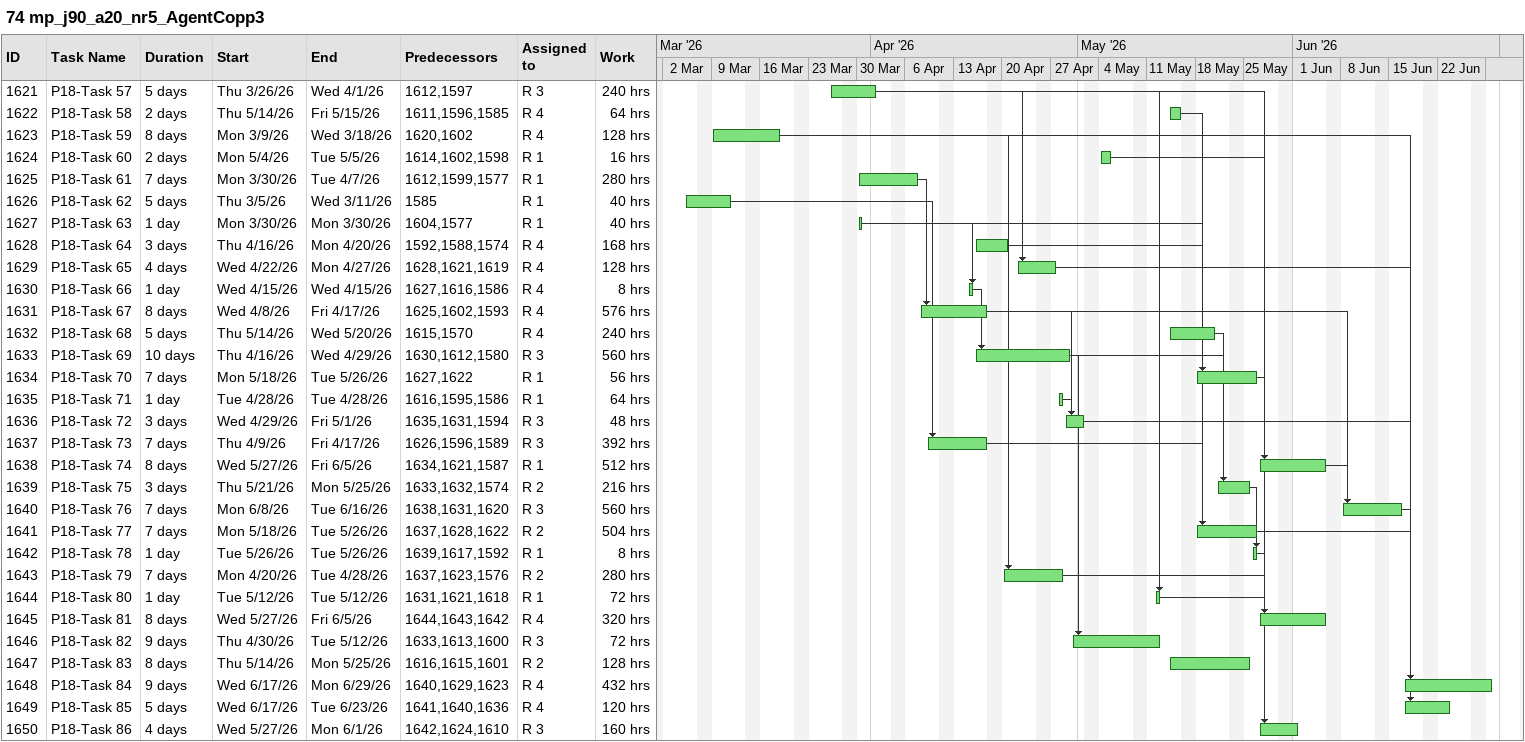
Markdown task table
74 mp_j90_a20_nr5_AgentCopp3

| ID | Task | Duration | Start | Finish | Predecessors | Resources | Work (h) |
|---|---|---|---|---|---|---|---|
| 1621 | P18-Task 57 | 5d | 2026-03-26 | 2026-04-01 | 1612, 1597 | R 3 | 240 |
| 1622 | P18-Task 58 | 2d | 2026-05-14 | 2026-05-15 | 1611, 1596, 1585 | R 4 | 64 |
| 1623 | P18-Task 59 | 8d | 2026-03-09 | 2026-03-18 | 1620, 1602 | R 4 | 128 |
| 1624 | P18-Task 60 | 2d | 2026-05-04 | 2026-05-05 | 1614, 1602, 1598 | R 1 | 16 |
| 1625 | P18-Task 61 | 7d | 2026-03-30 | 2026-04-07 | 1612, 1599, 1577 | R 1 | 280 |
| 1626 | P18-Task 62 | 5d | 2026-03-05 | 2026-03-11 | 1585 | R 1 | 40 |
| 1627 | P18-Task 63 | 1d | 2026-03-30 | 2026-03-30 | 1604, 1577 | R 1 | 40 |
| 1628 | P18-Task 64 | 3d | 2026-04-16 | 2026-04-20 | 1592, 1588, 1574 | R 4 | 168 |
| 1629 | P18-Task 65 | 4d | 2026-04-22 | 2026-04-27 | 1628, 1621, 1619 | R 4 | 128 |
| 1630 | P18-Task 66 | 1d | 2026-04-15 | 2026-04-15 | 1627, 1616, 1586 | R 4 | 8 |
| 1631 | P18-Task 67 | 8d | 2026-04-08 | 2026-04-17 | 1625, 1602, 1593 | R 4 | 576 |
| 1632 | P18-Task 68 | 5d | 2026-05-14 | 2026-05-20 | 1615, 1570 | R 4 | 240 |
| 1633 | P18-Task 69 | 10d | 2026-04-16 | 2026-04-29 | 1630, 1612, 1580 | R 3 | 560 |
| 1634 | P18-Task 70 | 7d | 2026-05-18 | 2026-05-26 | 1627, 1622 | R 1 | 56 |
| 1635 | P18-Task 71 | 1d | 2026-04-28 | 2026-04-28 | 1616, 1595, 1586 | R 1 | 64 |
| 1636 | P18-Task 72 | 3d | 2026-04-29 | 2026-05-01 | 1635, 1631, 1594 | R 3 | 48 |
| 1637 | P18-Task 73 | 7d | 2026-04-09 | 2026-04-17 | 1626, 1596, 1589 | R 3 | 392 |
| 1638 | P18-Task 74 | 8d | 2026-05-27 | 2026-06-05 | 1634, 1621, 1587 | R 1 | 512 |
| 1639 | P18-Task 75 | 3d | 2026-05-21 | 2026-05-25 | 1633, 1632, 1574 | R 2 | 216 |
| 1640 | P18-Task 76 | 7d | 2026-06-08 | 2026-06-16 | 1638, 1631, 1620 | R 3 | 560 |
| 1641 | P18-Task 77 | 7d | 2026-05-18 | 2026-05-26 | 1637, 1628, 1622 | R 2 | 504 |
| 1642 | P18-Task 78 | 1d | 2026-05-26 | 2026-05-26 | 1639, 1617, 1592 | R 1 | 8 |
| 1643 | P18-Task 79 | 7d | 2026-04-20 | 2026-04-28 | 1637, 1623, 1576 | R 2 | 280 |
| 1644 | P18-Task 80 | 1d | 2026-05-12 | 2026-05-12 | 1631, 1621, 1618 | R 1 | 72 |
| 1645 | P18-Task 81 | 8d | 2026-05-27 | 2026-06-05 | 1644, 1643, 1642 | R 4 | 320 |
| 1646 | P18-Task 82 | 9d | 2026-04-30 | 2026-05-12 | 1633, 1613, 1600 | R 3 | 72 |
| 1647 | P18-Task 83 | 8d | 2026-05-14 | 2026-05-25 | 1616, 1615, 1601 | R 2 | 128 |
| 1648 | P18-Task 84 | 9d | 2026-06-17 | 2026-06-29 | 1640, 1629, 1623 | R 4 | 432 |
| 1649 | P18-Task 85 | 5d | 2026-06-17 | 2026-06-23 | 1641, 1640, 1636 | R 4 | 120 |
| 1650 | P18-Task 86 | 4d | 2026-05-27 | 2026-06-01 | 1642, 1624, 1610 | R 3 | 160 |
